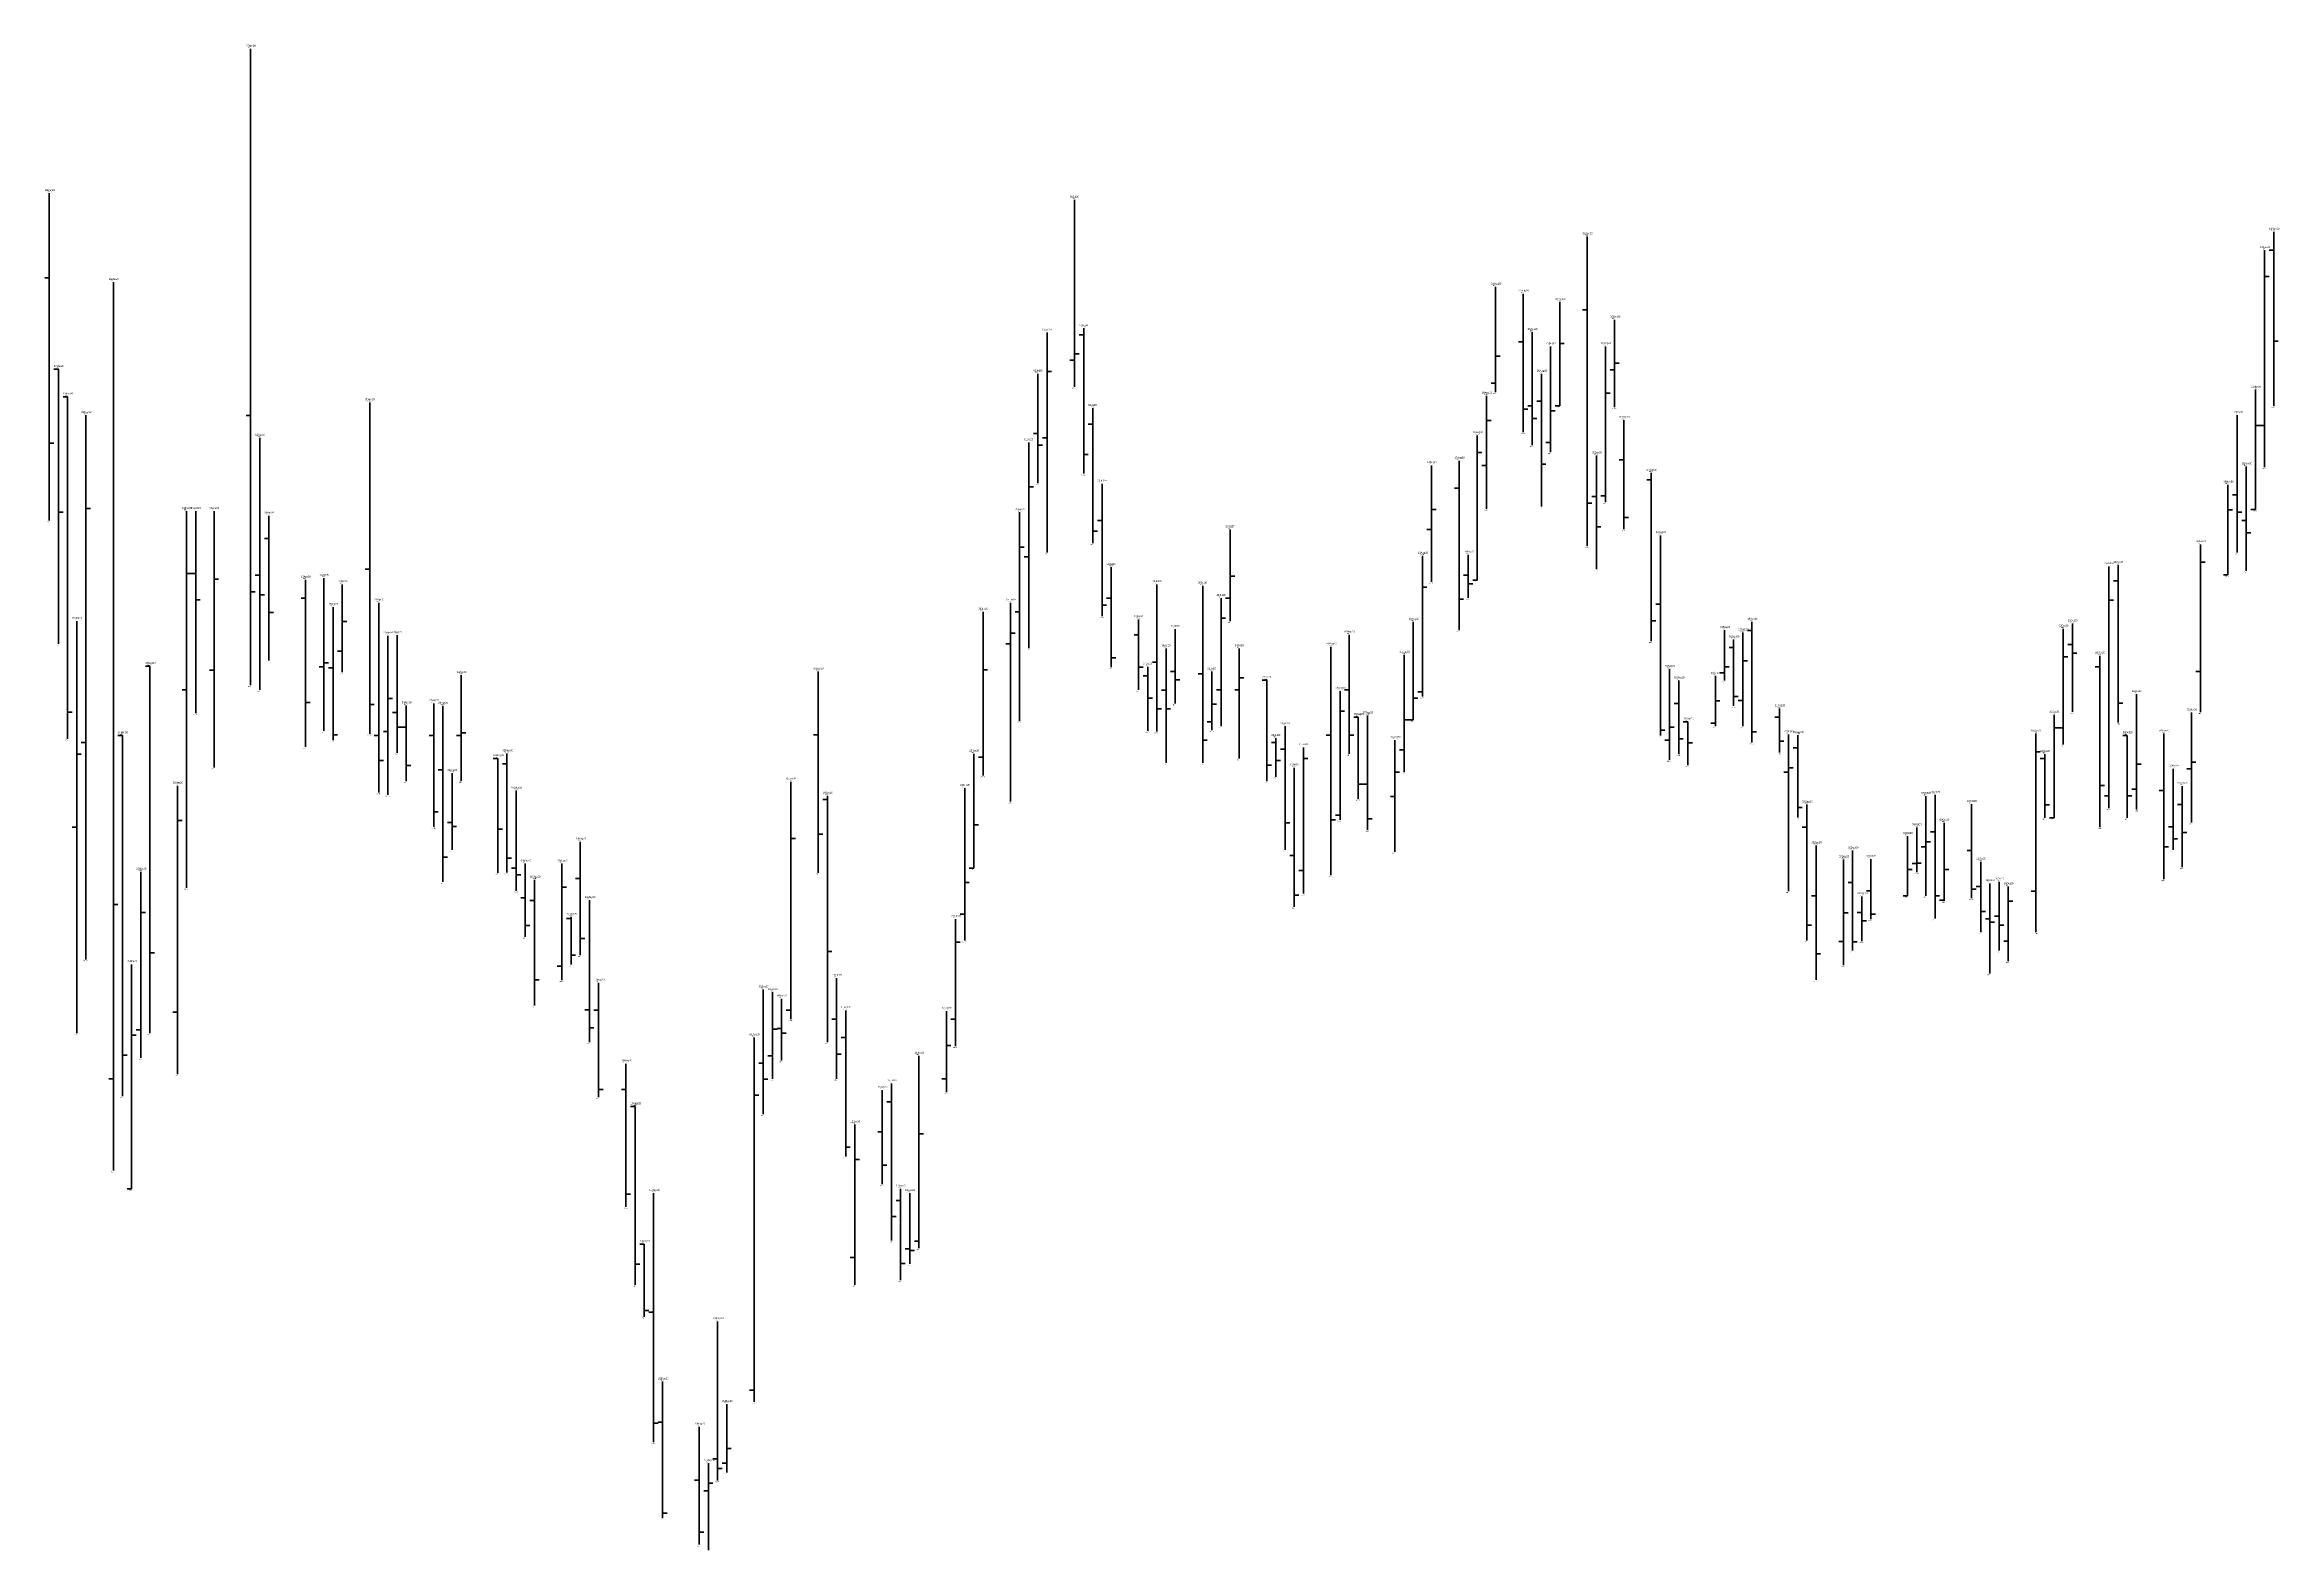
# Model space of a CAD drawing. Header units: inches. Extents: x 0 to 30000, y -20 to 2443.
# Drawn here: x 16732.5 to 16976.6, y 361 to 525.5 of the extents above; entities that cross this region are included whole.
import ezdxf

# ---------------------------------------------------------------- set-up
doc = ezdxf.new("R2010")
doc.units = ezdxf.units.IN
doc.header["$MEASUREMENT"] = 0
for name, color, linetype in [('DATE', 7, 'Continuous'), ('Graph', 7, 'Continuous'), ('Rate', 7, 'Continuous')]:
    doc.layers.add(name, color=color, linetype=linetype)
doc.styles.get("Standard").update_dxf_attribs({"font": 'arial.ttf'})

msp = doc.modelspace()

# ---------------------------------------------------------------- linework, layer by layer
at = {"layer": 'Graph', "color": 1, "lineweight": 35}
for p, q in [((16755, 525), (16755, 455.5)), ((16733, 509.225), (16733, 473.5)), ((16901, 504.5), (16901, 470.725)), ((16976, 503), (16975.5, 503)), ((16976, 505), (16976, 486.025)), ((16733, 500), (16732.5, 500)), ((16894, 498.25), (16894, 483.125)), ((16901, 496.5), (16900.5, 496.5)), ((16846, 493.75), (16845.5, 493.75)), ((16846, 494.475), (16846, 478.625)), ((16895, 494.05), (16895, 481.725)), ((16894, 493), (16893.5, 493)), ((16976, 493.075), (16976.5, 493.075)), ((16734, 490), (16733.5, 490)), ((16734, 490), (16734, 460)), ((16841, 489.5), (16841, 477.55)), ((16896, 489.5), (16896, 475)), ((16735, 487), (16734.5, 487)), ((16735, 487), (16735, 449.65)), ((16768, 486.375), (16768, 450.175)), ((16895, 486), (16894.5, 486)), ((16896, 486.5), (16895.5, 486.5)), ((16755, 484.95), (16754.5, 484.95)), ((16847, 484), (16846.5, 484)), ((16847, 485.75), (16847, 471)), ((16894, 485.625), (16894.5, 485.625)), ((16895, 484.625), (16895.5, 484.625)), ((16905, 484.45), (16905, 472.525)), ((16972, 485), (16972, 470)), ((16733, 481.925), (16733.5, 481.925)), ((16756, 482.5), (16756, 455)), ((16841, 483), (16840.5, 483)), ((16841, 481.7), (16841.5, 481.7)), ((16846, 480.7), (16846.5, 480.7)), ((16887, 480), (16887, 461.5)), ((16896, 479.625), (16896.5, 479.625)), ((16902, 480.575), (16902, 468.15)), ((16905, 480.125), (16904.5, 480.125)), ((16908, 478.675), (16908, 460.3)), ((16973, 479.375), (16973, 468)), ((16848, 477.5), (16848, 463.025)), ((16887, 477), (16886.5, 477)), ((16902, 476.1), (16901.5, 476.1)), ((16908, 477.925), (16907.5, 477.925)), ((16972, 476.3), (16971.5, 476.3)), ((16734, 474.4), (16734.5, 474.4)), ((16749, 474.5), (16749, 452.45)), ((16757, 474), (16757, 458.175)), ((16901, 475.375), (16901.5, 475.375)), ((16905, 473.8), (16905.5, 473.8)), ((16972, 474.375), (16972.5, 474.375)), ((16757, 471.5), (16756.5, 471.5)), ((16847, 472.325), (16847.5, 472.325)), ((16848, 473.5), (16847.5, 473.5)), ((16902, 472.8), (16902.5, 472.8)), ((16909, 471.85), (16909, 450)), ((16973, 473.475), (16972.5, 473.475)), ((16973, 472.125), (16973.5, 472.125)), ((16888, 469.75), (16888, 465.025)), ((16749, 467.7), (16748.5, 467.7)), ((16756, 467.5), (16755.5, 467.5)), ((16761, 467), (16761, 448.75)), ((16768, 468.15), (16767.5, 468.15)), ((16849, 468.375), (16849, 457.45)), ((16854, 466.5), (16854, 450.45)), ((16859, 466.35), (16859, 447)), ((16888, 467.5), (16887.5, 467.5)), ((16888, 466.55), (16888.5, 466.55)), ((16959, 466.9), (16958.5, 466.9)), ((16959, 468.6), (16959, 451.425)), ((16749, 464.825), (16749.5, 464.825)), ((16755, 465.675), (16755.5, 465.675)), ((16756, 465.35), (16756.5, 465.35)), ((16761, 465), (16760.5, 465)), ((16764, 464.025), (16764, 449.475)), ((16769, 464.5), (16769, 443.775)), ((16848, 464.25), (16848.5, 464.25)), ((16849, 465), (16848.5, 465)), ((16887, 464.9), (16887.5, 464.9)), ((16909, 464.35), (16908.5, 464.35)), ((16757, 463.425), (16757.5, 463.425)), ((16852, 462.675), (16852, 455)), ((16856, 461.625), (16856, 453.5)), ((16908, 462.525), (16908.5, 462.525)), ((16919, 461.45), (16918.5, 461.45)), ((16919, 462.4), (16919, 449.225)), ((16954, 462.225), (16954, 452.6)), ((16771, 460.975), (16771, 448.1)), ((16852, 461), (16851.5, 461)), ((16855, 459.5), (16855, 447)), ((16873, 459.7), (16873, 434.725)), ((16875, 461), (16875, 448)), ((16917, 459.6), (16916.5, 459.6)), ((16917, 460.475), (16917, 453.225)), ((16954, 459.95), (16953.5, 459.95)), ((16954, 459), (16954.5, 459)), ((16744, 457.575), (16743.5, 457.575)), ((16744, 457.575), (16744, 417.5)), ((16764, 457.4), (16763.5, 457.4)), ((16817, 456.975), (16817, 435)), ((16849, 458.475), (16849.5, 458.475)), ((16852, 457.45), (16852.5, 457.45)), ((16853, 456.5), (16852.5, 456.5)), ((16853, 457.5), (16853, 450.525)), ((16854, 458), (16853.5, 458)), ((16856, 457), (16855.5, 457)), ((16859, 456.75), (16858.5, 456.75)), ((16957, 457.5), (16956.5, 457.5)), ((16957, 458.7), (16957, 440.025)), ((16853, 454.075), (16853.5, 454.075)), ((16855, 454.95), (16854.5, 454.95)), ((16856, 456.075), (16856.5, 456.075)), ((16866, 456.05), (16865.5, 456.05)), ((16866, 456.05), (16866, 445)), ((16875, 455), (16874.5, 455)), ((16911, 456), (16911, 447.975)), ((16917, 454.275), (16917.5, 454.275)), ((16735, 452.55), (16735.5, 452.55)), ((16761, 453.6), (16761.5, 453.6)), ((16768, 453.375), (16768.5, 453.375)), ((16771, 452.5), (16770.5, 452.5)), ((16772, 453.275), (16772, 445)), ((16775, 453.5), (16775, 440.025)), ((16776, 453.225), (16776, 434)), ((16854, 452.9), (16854.5, 452.9)), ((16855, 452.925), (16855.5, 452.925)), ((16876, 452), (16875.5, 452)), ((16876, 452), (16876, 443.075)), ((16877, 452.175), (16877, 439.7)), ((16911, 453.5), (16910.5, 453.5)), ((16922, 452), (16921.5, 452)), ((16922, 452.95), (16922, 448.15)), ((16959, 453.525), (16959.5, 453.525)), ((16741, 450), (16740.5, 450)), ((16741, 450), (16741, 410.6)), ((16764, 450.075), (16764.5, 450.075)), ((16769, 450), (16768.5, 450)), ((16771, 450.9), (16771.5, 450.9)), ((16772, 450.9), (16771.5, 450.9)), ((16775, 450), (16774.5, 450)), ((16817, 450.075), (16816.5, 450.075)), ((16859, 449.475), (16859.5, 449.475)), ((16867, 449.25), (16866.5, 449.25)), ((16867, 449.7), (16867, 445.5)), ((16868, 451), (16868, 437.5)), ((16873, 450.05), (16872.5, 450.05)), ((16875, 450.05), (16875.5, 450.05)), ((16909, 450.575), (16909.5, 450.575)), ((16911, 449.625), (16911.5, 449.625)), ((16912, 451.5), (16911.5, 451.5)), ((16912, 451.5), (16912, 446.775)), ((16912, 449.2), (16912.5, 449.2)), ((16919, 450.4), (16919.5, 450.4)), ((16922, 449.375), (16922.5, 449.375)), ((16924, 450.025), (16924, 441.025)), ((16960, 450), (16959.5, 450)), ((16960, 450), (16960, 441)), ((16964, 450.2), (16964, 434.3)), ((16769, 447.25), (16769.5, 447.25)), ((16772, 446.725), (16772.5, 446.725)), ((16782, 447.5), (16781.5, 447.5)), ((16782, 447.5), (16782, 435)), ((16783, 446.9), (16782.5, 446.9)), ((16783, 448.025), (16783, 435.025)), ((16866, 446.775), (16866.5, 446.775)), ((16867, 447.25), (16867.5, 447.25)), ((16868, 448.5), (16867.5, 448.5)), ((16924, 448.65), (16923.5, 448.65)), ((16951, 447.5), (16950.5, 447.5)), ((16951, 447.95), (16951, 441)), ((16776, 446.25), (16775.5, 446.25)), ((16777, 445.875), (16777, 437.5)), ((16869, 446.475), (16869, 431.3)), ((16876, 444.7), (16876.5, 444.7)), ((16877, 444.7), (16876.5, 444.7)), ((16957, 444.525), (16957.5, 444.525)), ((16965, 446.375), (16965, 437.5)), ((16966, 444.475), (16966, 435.625)), ((16784, 443.975), (16784, 433.025)), ((16818, 443), (16817.5, 443)), ((16818, 443.4), (16818, 416.5)), ((16924, 442.15), (16924.5, 442.15)), ((16925, 442.45), (16925, 427.625)), ((16939, 443.5), (16939, 430)), ((16943, 442.5), (16943, 432.225)), ((16951, 442.425), (16951.5, 442.425)), ((16960, 443.4), (16960.5, 443.4)), ((16964, 444), (16963.5, 444)), ((16966, 442.45), (16965.5, 442.45)), ((16775, 441.675), (16775.5, 441.675)), ((16777, 440.5), (16776.5, 440.5)), ((16777, 440.075), (16777.5, 440.075)), ((16782, 439.75), (16782.5, 439.75)), ((16868, 440.475), (16868.5, 440.475)), ((16873, 440.8), (16873.5, 440.8)), ((16877, 440.9), (16877.5, 440.9)), ((16925, 440), (16924.5, 440)), ((16939, 439.475), (16938.5, 439.475)), ((16965, 440.025), (16964.5, 440.025)), ((16966, 439.4), (16966.5, 439.4)), ((16791, 438.4), (16791, 426)), ((16817, 439.225), (16817.5, 439.225)), ((16926, 437.975), (16926, 423.3)), ((16930, 437.425), (16930, 426.5)), ((16943, 437.45), (16942.5, 437.45)), ((16964, 437.825), (16964.5, 437.825)), ((16965, 438.7), (16965.5, 438.7)), ((16776, 436.7), (16776.5, 436.7)), ((16783, 436.6), (16783.5, 436.6)), ((16784, 435.5), (16783.5, 435.5)), ((16784, 434.775), (16784.5, 434.775)), ((16785, 436), (16785, 428)), ((16869, 436.9), (16868.5, 436.9)), ((16932, 436.5), (16932, 429.95)), ((16944, 436.2), (16944, 428.5)), ((16785, 432.25), (16784.5, 432.25)), ((16786, 434.225), (16786, 420.5)), ((16791, 434.375), (16790.5, 434.375)), ((16869, 432.575), (16869.5, 432.575)), ((16926, 432.475), (16925.5, 432.475)), ((16930, 433.95), (16929.5, 433.95)), ((16931, 432.425), (16931, 427.525)), ((16932, 433.025), (16931.5, 433.025)), ((16939, 432.475), (16939.5, 432.475)), ((16943, 433.225), (16943.5, 433.225)), ((16944, 433.5), (16943.5, 433.5)), ((16945, 433.85), (16945, 424)), ((16946, 434.025), (16946, 426.5)), ((16786, 431.975), (16785.5, 431.975)), ((16790, 430), (16789.5, 430)), ((16790, 430.175), (16790, 425)), ((16792, 432), (16792, 416.5)), ((16931, 430.65), (16930.5, 430.65)), ((16931, 429.75), (16931.5, 429.75)), ((16932, 430.5), (16932.5, 430.5)), ((16944, 430.775), (16944.5, 430.775)), ((16945, 429.975), (16944.5, 429.975)), ((16946, 430.25), (16945.5, 430.25)), ((16785, 429.25), (16785.5, 429.25)), ((16791, 427.825), (16791.5, 427.825)), ((16925, 429.3), (16925.5, 429.3)), ((16930, 427.475), (16930.5, 427.475)), ((16945, 429.6), (16945.5, 429.6)), ((16946, 429.275), (16946.5, 429.275)), ((16744, 426.25), (16744.5, 426.25)), ((16790, 426), (16790.5, 426)), ((16818, 426.4), (16818.5, 426.4)), ((16926, 426.15), (16926.5, 426.15)), ((16786, 423.3), (16786.5, 423.3)), ((16793, 423), (16793, 410.5)), ((16819, 423.5), (16819, 412.5)), ((16792, 420.025), (16791.5, 420.025)), ((16793, 420), (16792.5, 420)), ((16811, 422.25), (16811, 408.65)), ((16813, 421.25), (16813, 414.5)), ((16820, 419.975), (16820, 404)), ((16792, 418.05), (16792.5, 418.05)), ((16813, 418), (16812.5, 418)), ((16813, 417.5), (16813.5, 417.5)), ((16819, 419), (16818.5, 419)), ((16741, 415.075), (16741.5, 415.075)), ((16819, 415.175), (16819.5, 415.175)), ((16820, 417), (16819.5, 417)), ((16796, 414.15), (16796, 398.525)), ((16811, 414.2), (16810.5, 414.2)), ((16793, 411.35), (16793.5, 411.35)), ((16796, 411.35), (16795.5, 411.35)), ((16811, 412.45), (16811.5, 412.45)), ((16824, 411.275), (16824, 400.975)), ((16825, 412), (16825, 394.825)), ((16797, 409.475), (16796.5, 409.475)), ((16797, 409.475), (16797, 390)), ((16825, 409.975), (16824.5, 409.975)), ((16824, 406.7), (16823.5, 406.7)), ((16820, 405.025), (16820.5, 405.025)), ((16824, 403.05), (16824.5, 403.05)), ((16826, 400.5), (16826, 390.5)), ((16796, 399.9), (16796.5, 399.9)), ((16799, 400), (16799, 372.825)), ((16826, 399.2), (16825.5, 399.2)), ((16827, 400), (16827, 392.275)), ((16825, 397.475), (16825.5, 397.475)), ((16798, 394.45), (16797.5, 394.45)), ((16798, 394.45), (16798, 386.5)), ((16827, 393.925), (16826.5, 393.925)), ((16827, 393.75), (16827.5, 393.75)), ((16797, 392.25), (16797.5, 392.25)), ((16826, 392.325), (16826.5, 392.325)), ((16798, 387.175), (16798.5, 387.175)), ((16799, 387), (16798.5, 387)), ((16806, 386), (16806, 368.625)), ((16800, 379.425), (16800, 364.5)), ((16799, 374.875), (16799.5, 374.875)), ((16800, 375), (16799.5, 375)), ((16804, 374.5), (16804, 361.65)), ((16804, 368.65), (16803.5, 368.65)), ((16806, 370.975), (16805.5, 370.975)), ((16806, 369.925), (16806.5, 369.925)), ((16800, 365.05), (16800.5, 365.05)), ((16804, 362.975), (16804.5, 362.975))]:
    msp.add_line(p, q, dxfattribs=at)
at = {"layer": 'Graph', "color": 3, "lineweight": 35}
for p, q in [((16845, 508.5), (16845, 488.1)), ((16975, 503), (16975, 479.3)), ((16740, 499.5), (16740, 402.5)), ((16891, 499), (16891, 487.5)), ((16975, 500.125), (16975.5, 500.125)), ((16898, 497.35), (16898, 486)), ((16842, 494), (16842, 470)), ((16904, 495.4), (16904, 485.875)), ((16845, 491), (16844.5, 491)), ((16845, 491.7), (16845.5, 491.7)), ((16891, 491.425), (16891.5, 491.425)), ((16897, 492.5), (16897, 480.95)), ((16898, 492.8), (16898.5, 492.8)), ((16903, 492.5), (16903, 475.5)), ((16904, 490.675), (16904.5, 490.675)), ((16842, 489.75), (16842.5, 489.75)), ((16891, 488.5), (16890.5, 488.5)), ((16904, 489.95), (16903.5, 489.95)), ((16890, 487.1), (16890, 474.75)), ((16898, 486), (16897.5, 486)), ((16903, 487.375), (16903.5, 487.375)), ((16974, 487.775), (16974, 474.7)), ((16737, 484.975), (16737, 425.525)), ((16890, 484.4), (16890.5, 484.4)), ((16897, 485.45), (16897.5, 485.45)), ((16974, 483.85), (16974.5, 483.85)), ((16975, 483.85), (16974.5, 483.85)), ((16840, 482), (16840, 459.525)), ((16842, 482.5), (16841.5, 482.5)), ((16889, 482.775), (16889, 466.95)), ((16889, 480.925), (16889.5, 480.925)), ((16897, 482), (16896.5, 482)), ((16884, 479.5), (16884, 466.775)), ((16890, 479.5), (16889.5, 479.5)), ((16840, 477.15), (16840.5, 477.15)), ((16903, 476.175), (16902.5, 476.175)), ((16971, 477.375), (16971, 467.55)), ((16737, 474.775), (16737.5, 474.775)), ((16748, 474.5), (16748, 433.375)), ((16751, 474.5), (16751, 446.5)), ((16839, 474.375), (16839, 451.55)), ((16884, 474.7), (16884.5, 474.7)), ((16971, 474.65), (16971.5, 474.65)), ((16974, 474.7), (16973.5, 474.7)), ((16862, 472.5), (16862, 462.5)), ((16884, 472.5), (16883.5, 472.5)), ((16839, 470.575), (16839.5, 470.575)), ((16840, 469.525), (16839.5, 469.525)), ((16883, 469.625), (16883, 454.275)), ((16968, 470.875), (16968, 452.55)), ((16968, 468.925), (16968.5, 468.925)), ((16748, 467.7), (16748.5, 467.7)), ((16751, 467.075), (16751.5, 467.075)), ((16763, 467.2), (16763, 450.5)), ((16765, 466.5), (16765, 456.9)), ((16862, 467.4), (16862.5, 467.4)), ((16889, 466.95), (16888.5, 466.95)), ((16958, 468.475), (16958, 442.075)), ((16971, 467.55), (16970.5, 467.55)), ((16838, 464.5), (16838, 442.8)), ((16861, 465), (16861, 451)), ((16862, 465), (16861.5, 465)), ((16883, 466.2), (16883.5, 466.2)), ((16958, 464.775), (16958.5, 464.775)), ((16736, 462.5), (16736, 417.5)), ((16765, 462.45), (16765.5, 462.45)), ((16835, 463.5), (16835, 445.625)), ((16839, 463.5), (16838.5, 463.5)), ((16861, 462.825), (16861.5, 462.825)), ((16882, 462.4), (16882, 451.725)), ((16916, 461.5), (16916, 456)), ((16953, 461.65), (16953, 449)), ((16765, 459.2), (16764.5, 459.2)), ((16770, 460.9), (16770, 443.525)), ((16838, 460), (16837.5, 460)), ((16838, 461.175), (16838.5, 461.175)), ((16863, 459.5), (16863, 447.5)), ((16918, 461.25), (16918, 451)), ((16751, 457.15), (16750.5, 457.15)), ((16763, 457.5), (16762.5, 457.5)), ((16763, 457.925), (16763.5, 457.925)), ((16778, 456.575), (16778, 445.05)), ((16835, 457.175), (16835.5, 457.175)), ((16860, 456.975), (16860, 450.575)), ((16881, 458.8), (16881, 446)), ((16910, 457.25), (16910, 447.35)), ((16915, 456.5), (16915, 451)), ((16916, 456.85), (16915.5, 456.85)), ((16916, 457.5), (16916.5, 457.5)), ((16918, 458.15), (16918.5, 458.15)), ((16953, 458.6), (16953.5, 458.6)), ((16968, 457), (16967.5, 457)), ((16748, 455), (16747.5, 455)), ((16861, 455), (16860.5, 455)), ((16863, 455), (16862.5, 455)), ((16863, 456.3), (16863.5, 456.3)), ((16874, 454.85), (16874, 440.8)), ((16882, 454.075), (16882.5, 454.075)), ((16883, 454.75), (16882.5, 454.75)), ((16961, 454.5), (16961, 441.925)), ((16770, 454.025), (16770.5, 454.025)), ((16860, 453.425), (16860.5, 453.425)), ((16874, 452.65), (16874.5, 452.65)), ((16881, 451.7), (16881.5, 451.7)), ((16882, 451.725), (16881.5, 451.725)), ((16915, 453.775), (16915.5, 453.775)), ((16918, 453.825), (16917.5, 453.825)), ((16952, 452.25), (16952, 441)), ((16967, 452.5), (16967, 440.5)), ((16737, 449.25), (16736.5, 449.25)), ((16770, 450.425), (16769.5, 450.425)), ((16778, 450), (16777.5, 450)), ((16778, 450.275), (16778.5, 450.275)), ((16860, 451.5), (16859.5, 451.5)), ((16880, 449.5), (16880, 437.3)), ((16910, 449.5), (16909.5, 449.5)), ((16910, 450.9), (16910.5, 450.9)), ((16915, 451.35), (16914.5, 451.35)), ((16923, 450.125), (16923, 433)), ((16950, 450.2), (16950, 428.525)), ((16952, 450.825), (16952.5, 450.825)), ((16953, 450.825), (16952.5, 450.825)), ((16736, 447.95), (16736.5, 447.95)), ((16834, 448), (16834, 435.5)), ((16835, 447.625), (16834.5, 447.625)), ((16870, 448.7), (16870, 432.75)), ((16870, 447.475), (16870.5, 447.475)), ((16881, 448.425), (16880.5, 448.425)), ((16950, 448.225), (16950.5, 448.225)), ((16961, 446.85), (16961.5, 446.85)), ((16967, 447.075), (16967.5, 447.075)), ((16747, 444.5), (16747, 413)), ((16814, 444.95), (16814, 419.025)), ((16880, 446), (16880.5, 446)), ((16923, 446), (16922.5, 446)), ((16923, 446.475), (16923.5, 446.475)), ((16967, 446.375), (16966.5, 446.375)), ((16833, 444.25), (16833, 427.625)), ((16880, 443.325), (16879.5, 443.325)), ((16938, 443.375), (16938, 432.5)), ((16958, 443.4), (16957.5, 443.4)), ((16961, 444.15), (16960.5, 444.15)), ((16736, 440), (16735.5, 440)), ((16747, 440.7), (16747.5, 440.7)), ((16834, 440.25), (16834.5, 440.25)), ((16874, 441.3), (16873.5, 441.3)), ((16937, 439.95), (16937, 435.075)), ((16940, 440.45), (16940, 431.95)), ((16952, 441), (16951.5, 441)), ((16814, 438.75), (16814.5, 438.75)), ((16936, 439), (16936, 432.5)), ((16938, 437.85), (16937.5, 437.85)), ((16938, 438.375), (16938.5, 438.375)), ((16743, 435.1), (16743, 414.775)), ((16789, 436), (16789, 423.275)), ((16834, 435.5), (16833.5, 435.5)), ((16870, 435.25), (16869.5, 435.25)), ((16929, 436.45), (16929, 424.95)), ((16936, 435.375), (16936.5, 435.375)), ((16937, 436), (16936.5, 436)), ((16937, 436.05), (16937.5, 436.05)), ((16940, 435.35), (16940.5, 435.35)), ((16789, 433.45), (16789.5, 433.45)), ((16833, 433.925), (16833.5, 433.925)), ((16936, 432.5), (16935.5, 432.5)), ((16947, 433.5), (16947, 425.35)), ((16950, 433), (16949.5, 433)), ((16740, 431.525), (16740.5, 431.525)), ((16743, 430.65), (16743.5, 430.65)), ((16832, 429.95), (16832, 416.075)), ((16833, 430.5), (16832.5, 430.5)), ((16929, 430.625), (16929.5, 430.625)), ((16940, 432), (16939.5, 432)), ((16947, 431.9), (16947.5, 431.9)), ((16832, 427.425), (16832.5, 427.425)), ((16929, 427.5), (16928.5, 427.5)), ((16947, 427.55), (16946.5, 427.55)), ((16742, 425), (16742, 400.5)), ((16789, 424.8), (16788.5, 424.8)), ((16812, 421.95), (16812, 412.5)), ((16814, 420), (16813.5, 420)), ((16831, 419.9), (16831, 411.025)), ((16743, 417.85), (16742.5, 417.85)), ((16747, 419.775), (16746.5, 419.775)), ((16812, 417.925), (16812.5, 417.925)), ((16832, 419), (16831.5, 419)), ((16742, 417.275), (16742.5, 417.275)), ((16810, 417), (16810, 377.2)), ((16812, 415), (16811.5, 415)), ((16828, 415), (16828, 394)), ((16831, 416.15), (16831.5, 416.15)), ((16740, 412.5), (16739.5, 412.5)), ((16810, 410.7), (16810.5, 410.7)), ((16831, 412.5), (16830.5, 412.5)), ((16821, 407.5), (16821, 390)), ((16828, 406.5), (16828.5, 406.5)), ((16821, 403.7), (16821.5, 403.7)), ((16742, 400.5), (16741.5, 400.5)), ((16828, 394.75), (16827.5, 394.75)), ((16821, 393), (16820.5, 393)), ((16810, 378.5), (16809.5, 378.5)), ((16807, 376.95), (16807, 369.5)), ((16807, 372.125), (16807.5, 372.125)), ((16805, 370.5), (16805, 361)), ((16807, 370.5), (16806.5, 370.5)), ((16805, 367.5), (16804.5, 367.5)), ((16805, 368.325), (16805.5, 368.325))]:
    msp.add_line(p, q, dxfattribs=at)

# ---------------------------------------------------------------- texts
at = {"layer": 'DATE'}
for s, p in [('07Apr20', (16754.5, 525.25)), ('16Mar20', (16732.5, 509.475)), ('06Jul20', (16844.5, 508.75)), ('14Nov20', (16975.5, 505.25)), ('31Aug20', (16900.5, 504.75)), ('13Nov20', (16974.5, 503.25)), ('23Mar20', (16739.5, 499.75)), ('21Aug20', (16890.5, 499.25)), ('24Aug20', (16893.5, 498.5)), ('28Aug20', (16897.5, 497.6)), ('03Sep20', (16903.5, 495.65)), ('03Jul20', (16841.5, 494.25)), ('07Jul20', (16845.5, 494.725)), ('25Aug20', (16894.5, 494.3)), ('27Aug20', (16896.5, 492.75)), ('02Sep20', (16902.5, 492.75)), ('17Mar20', (16733.5, 490.25)), ('02Jul20', (16840.5, 489.75)), ('26Aug20', (16895.5, 489.75)), ('12Nov20', (16973.5, 488.025)), ('18Mar20', (16734.5, 487.25)), ('20Apr20', (16767.5, 486.625)), ('08Jul20', (16846.5, 486)), ('20Aug20', (16889.5, 487.35)), ('20Mar20', (16736.5, 485.225)), ('04Sep20', (16904.5, 484.7)), ('10Nov20', (16971.5, 485.25)), ('08Apr20', (16755.5, 482.75)), ('01Jul20', (16839.5, 482.25)), ('19Aug20', (16888.5, 483.025)), ('01Sep20', (16901.5, 480.825)), ('14Aug20', (16883.5, 479.75)), ('17Aug20', (16886.5, 480.25)), ('07Sep20', (16907.5, 478.925)), ('11Nov20', (16972.5, 479.625)), ('09Jul20', (16847.5, 477.75)), ('09Nov20', (16970.5, 477.625)), ('31Mar20', (16747.5, 474.75)), ('01Apr20', (16748.5, 474.75)), ('03Apr20', (16750.5, 474.75)), ('09Apr20', (16756.5, 474.25)), ('30Jun20', (16838.5, 474.625)), ('23Jul20', (16861.5, 472.75)), ('08Sep20', (16908.5, 472.1)), ('06Nov20', (16967.5, 471.125)), ('10Jul20', (16848.5, 468.625)), ('13Aug20', (16882.5, 469.875)), ('18Aug20', (16887.5, 470)), ('27Oct20', (16957.5, 468.725)), ('28Oct20', (16958.5, 468.85)), ('13Apr20', (16760.5, 467.25)), ('15Apr20', (16762.5, 467.45)), ('17Apr20', (16764.5, 466.75)), ('15Jul20', (16853.5, 466.75)), ('20Jul20', (16858.5, 466.6)), ('16Apr20', (16763.5, 464.275)), ('21Apr20', (16768.5, 464.75)), ('26Jun20', (16834.5, 463.75)), ('29Jun20', (16837.5, 464.75)), ('22Jul20', (16860.5, 465.25)), ('19Mar20', (16735.5, 462.75)), ('23Apr20', (16770.5, 461.225)), ('13Jul20', (16851.5, 462.925)), ('17Jul20', (16855.5, 461.875)), ('05Aug20', (16874.5, 461.25)), ('12Aug20', (16881.5, 462.65)), ('15Sep20', (16915.5, 461.75)), ('17Sep20', (16917.5, 461.5)), ('18Sep20', (16918.5, 462.65)), ('22Oct20', (16952.5, 461.9)), ('23Oct20', (16953.5, 462.475)), ('22Apr20', (16769.5, 461.15)), ('16Jul20', (16854.5, 459.75)), ('24Jul20', (16862.5, 459.75)), ('03Aug20', (16872.5, 459.95)), ('11Aug20', (16880.5, 459.05)), ('16Sep20', (16916.5, 460.725)), ('26Oct20', (16956.5, 458.95)), ('27Mar20', (16743.5, 457.825)), ('30Apr20', (16777.5, 456.825)), ('08Jun20', (16816.5, 457.225)), ('14Jul20', (16852.5, 457.75)), ('21Jul20', (16859.5, 457.225)), ('27Jul20', (16865.5, 456.3)), ('09Sep20', (16909.5, 457.5)), ('14Sep20', (16914.5, 456.75)), ('04Aug20', (16873.5, 455.1)), ('10Sep20', (16910.5, 456.25)), ('30Oct20', (16960.5, 454.75)), ('24Apr20', (16771.5, 453.525)), ('27Apr20', (16774.5, 453.75)), ('28Apr20', (16775.5, 453.475)), ('06Aug20', (16875.5, 452.25)), ('07Aug20', (16876.5, 452.425)), ('11Sep20', (16911.5, 451.75)), ('21Sep20', (16921.5, 453.2)), ('21Oct20', (16951.5, 452.5)), ('05Nov20', (16966.5, 452.75)), ('24Mar20', (16740.5, 450.25)), ('28Jul20', (16866.5, 449.95)), ('29Jul20', (16867.5, 451.25)), ('31Jul20', (16869.5, 448.95)), ('10Aug20', (16879.5, 449.75)), ('22Sep20', (16922.5, 450.375)), ('23Sep20', (16923.5, 450.275)), ('19Oct20', (16949.5, 450.45)), ('29Oct20', (16959.5, 450.25)), ('02Nov20', (16963.5, 450.45)), ('04May20', (16781.5, 447.75)), ('05May20', (16782.5, 448.275)), ('25Jun20', (16833.5, 448.25)), ('30Jul20', (16868.5, 446.725)), ('20Oct20', (16950.5, 448.2)), ('03Nov20', (16964.5, 446.625)), ('30Mar20', (16746.5, 444.75)), ('29Apr20', (16776.5, 446.125)), ('06May20', (16783.5, 444.225)), ('05Jun20', (16813.5, 445.2)), ('24Jun20', (16832.5, 444.5)), ('04Nov20', (16965.5, 444.725)), ('09Jun20', (16817.5, 443.65)), ('24Sep20', (16924.5, 442.7)), ('07Oct20', (16937.5, 443.625)), ('08Oct20', (16938.5, 443.75)), ('12Oct20', (16942.5, 442.75)), ('05Oct20', (16935.5, 439.25)), ('06Oct20', (16936.5, 440.2)), ('09Oct20', (16939.5, 440.7)), ('13May20', (16790.5, 438.65)), ('25Sep20', (16925.5, 438.225)), ('29Sep20', (16929.5, 437.675)), ('01Oct20', (16931.5, 436.75)), ('26Mar20', (16742.5, 435.35)), ('07May20', (16784.5, 436.25)), ('08May20', (16785.5, 434.475)), ('11May20', (16788.5, 436.25)), ('28Sep20', (16928.5, 436.7)), ('13Oct20', (16943.5, 436.45)), ('14May20', (16791.5, 432.25)), ('30Sep20', (16930.5, 432.675)), ('14Oct20', (16944.5, 434.1)), ('15Oct20', (16945.5, 434.275)), ('16Oct20', (16946.5, 433.75)), ('12May20', (16789.5, 430.425)), ('23Jun20', (16831.5, 430.2)), ('25Mar20', (16741.5, 425.25)), ('15May20', (16792.5, 423.25)), ('02Jun20', (16810.5, 422.5)), ('03Jun20', (16811.5, 422.2)), ('10Jun20', (16818.5, 423.75)), ('04Jun20', (16812.5, 421.5)), ('11Jun20', (16819.5, 420.225)), ('22Jun20', (16830.5, 420.15)), ('01Jun20', (16809.5, 417.25)), ('19Jun20', (16827.5, 415.25)), ('18May20', (16795.5, 414.4)), ('15Jun20', (16823.5, 411.525)), ('16Jun20', (16824.5, 412.25)), ('19May20', (16796.5, 409.725)), ('12Jun20', (16820.5, 407.75)), ('21May20', (16798.5, 400.25)), ('17Jun20', (16825.5, 400.75)), ('18Jun20', (16826.5, 400.25)), ('20May20', (16797.5, 394.7)), ('28May20', (16805.5, 386.25)), ('22May20', (16799.5, 379.675)), ('29May20', (16806.5, 377.2)), ('26May20', (16803.5, 374.75)), ('27May20', (16804.5, 370.75))]:
    msp.add_text(s, height=0.2, dxfattribs=at).set_placement(p)
at = {"layer": 'Rate'}
for s, p in [('1050', (16754.75, 525.1)), ('1018.45', (16732.75, 509.325)), ('1017', (16844.75, 508.6)), ('1009', (16900.75, 504.6)), ('1006', (16974.75, 503.1)), ('1010', (16975.75, 505.1)), ('999', (16739.75, 499.6)), ('998', (16890.75, 499.1)), ('996.5', (16893.75, 498.35)), ('994.7', (16897.75, 497.45)), ('990.8', (16903.75, 495.5)), ('988', (16841.75, 494.1)), ('988.95', (16845.75, 494.575)), ('988.1', (16894.75, 494.15)), ('985', (16896.75, 492.6)), ('985', (16902.75, 492.6)), ('980', (16733.75, 490.1)), ('979', (16840.75, 489.6)), ('979', (16895.75, 489.6)), ('974', (16734.75, 487.1)), ('972.75', (16767.75, 486.475)), ('976.2', (16844.75, 487.9)), ('971.5', (16846.75, 485.85)), ('974.2', (16889.75, 487.2)), ('975', (16890.75, 487.3)), ('972', (16897.75, 485.8)), ('971.75', (16903.75, 485.675)), ('975.55', (16973.75, 487.875)), ('972.05', (16975.75, 485.825)), ('969.95', (16736.75, 485.075)), ('968.9', (16904.75, 484.55)), ('970', (16971.75, 485.1)), ('965', (16755.75, 482.6)), ('964', (16839.75, 482.1)), ('965.55', (16888.75, 482.875)), ('966.25', (16893.75, 482.925)), ('963.45', (16894.75, 481.525)), ('957.25', (16845.75, 478.425)), ('959', (16883.75, 479.6)), ('960', (16886.75, 480.1)), ('961.9', (16896.75, 480.75)), ('961.15', (16901.75, 480.675)), ('957.35', (16907.75, 478.775)), ('958.75', (16972.75, 479.475)), ('958.6', (16974.75, 479.1)), ('955.1', (16840.75, 477.35)), ('955', (16847.75, 477.6)), ('954.75', (16970.75, 477.475)), ('949', (16747.75, 474.6)), ('949', (16748.75, 474.6)), ('949', (16750.75, 474.6)), ('948', (16756.75, 474.1)), ('948.75', (16838.75, 474.475)), ('949.5', (16889.75, 474.55)), ('950', (16895.75, 474.8)), ('951', (16902.75, 475.3)), ('949.4', (16973.75, 474.5)), ('947', (16732.75, 473.3)), ('945', (16861.75, 472.6)), ('945.05', (16904.75, 472.325)), ('943.7', (16908.75, 471.95)), ('940', (16841.75, 469.8)), ('942', (16846.75, 470.8)), ('939.25', (16882.75, 469.725)), ('939.5', (16887.75, 469.85)), ('941.45', (16900.75, 470.525)), ('937.2', (16958.75, 468.7)), ('941.75', (16967.75, 470.975)), ('940', (16971.75, 469.8)), ('934', (16760.75, 467.1)), ('934.4', (16762.75, 467.3)), ('933', (16764.75, 466.6)), ('936.75', (16848.75, 468.475)), ('933', (16853.75, 466.6)), ('932.7', (16858.75, 466.45)), ('933.55', (16883.75, 466.575)), ('933.9', (16888.75, 466.75)), ('936.3', (16901.75, 467.95)), ('936.95', (16957.75, 468.575)), ('935.1', (16970.75, 467.35)), ('936', (16972.75, 467.8)), ('928.05', (16763.75, 464.125)), ('929', (16768.75, 464.6)), ('929', (16837.75, 464.6)), ('930', (16860.75, 465.1)), ('930.05', (16887.75, 464.825)), ('925', (16735.75, 462.6)), ('927', (16834.75, 463.6)), ('926.05', (16847.75, 462.825)), ('925.35', (16851.75, 462.775)), ('923.25', (16855.75, 461.725)), ('925', (16861.75, 462.3)), ('924.8', (16881.75, 462.5)), ('923', (16886.75, 461.3)), ('923', (16915.75, 461.6)), ('922.5', (16917.75, 461.35)), ('924.8', (16918.75, 462.5)), ('923.3', (16952.75, 461.75)), ('924.45', (16953.75, 462.325)), ('920', (16733.75, 459.8)), ('921.8', (16769.75, 461)), ('921.95', (16770.75, 461.075)), ('919.05', (16839.75, 459.325)), ('919', (16854.75, 459.6)), ('919', (16862.75, 459.6)), ('919.4', (16872.75, 459.8)), ('922', (16874.75, 461.1)), ('917.6', (16880.75, 458.9)), ('920.6', (16907.75, 460.1)), ('920.95', (16916.75, 460.575)), ('915.15', (16743.75, 457.675)), ('916.35', (16756.75, 457.975)), ('913.8', (16764.75, 456.7)), ('913.15', (16777.75, 456.675)), ('913.95', (16816.75, 457.075)), ('914.9', (16848.75, 457.25)), ('915', (16852.75, 457.6)), ('913.95', (16859.75, 457.075)), ('914.5', (16909.75, 457.35)), ('913', (16914.75, 456.6)), ('917.4', (16956.75, 458.8)), ('911', (16754.75, 455.3)), ('910', (16755.75, 454.8)), ('910', (16851.75, 454.8)), ('912.1', (16865.75, 456.15)), ('909.7', (16873.75, 454.95)), ('908.55', (16882.75, 454.075)), ('912', (16910.75, 456.1)), ('912', (16915.75, 455.8)), ('909', (16960.75, 454.6)), ('904.9', (16748.75, 452.25)), ('906.55', (16771.75, 453.375)), ('907', (16774.75, 453.6)), ('906.45', (16775.75, 453.325)), ('907', (16855.75, 453.3)), ('904', (16875.75, 452.1)), ('904.35', (16876.75, 452.275)), ('903.45', (16881.75, 451.525)), ('903', (16911.75, 451.6)), ('906.45', (16916.75, 453.025)), ('905.9', (16921.75, 453.05)), ('904.5', (16951.75, 452.35)), ('905.2', (16953.75, 452.4)), ('905', (16966.75, 452.6)), ('905.1', (16967.75, 452.35)), ('899.3', (16734.75, 449.45)), ('900', (16740.75, 450.1)), ('901', (16762.75, 450.3)), ('898.95', (16763.75, 449.275)), ('900.35', (16767.75, 449.975)), ('903.1', (16838.75, 451.35)), ('901.05', (16852.75, 450.325)), ('900.9', (16853.75, 450.25)), ('901.15', (16859.75, 450.375)), ('902', (16860.75, 450.8)), ('899.4', (16866.75, 449.8)), ('902', (16867.75, 451.1)), ('899', (16879.75, 449.6)), ('900', (16908.75, 449.8)), ('902', (16914.75, 450.8)), ('902', (16917.75, 450.8)), ('900.25', (16922.75, 450.225)), ('900.05', (16923.75, 450.125)), ('900.4', (16949.75, 450.3)), ('902.85', (16958.75, 451.225)), ('900', (16959.75, 450.1)), ('900.4', (16963.75, 450.3)), ('897.5', (16760.75, 448.55)), ('896.2', (16770.75, 447.9)), ('895', (16781.75, 447.6)), ('896.05', (16782.75, 448.125)), ('896', (16833.75, 448.1)), ('894', (16854.75, 446.8)), ('894', (16858.75, 446.8)), ('895', (16862.75, 447.3)), ('897.4', (16869.75, 448.8)), ('896', (16874.75, 447.8)), ('894.7', (16909.75, 447.15)), ('895.95', (16910.75, 447.775)), ('898.45', (16918.75, 449.025)), ('896.3', (16921.75, 447.95)), ('895.9', (16950.75, 448.05)), ('898', (16952.75, 448.8)), ('889', (16746.75, 444.6)), ('893', (16750.75, 446.3)), ('890', (16771.75, 444.8)), ('891.75', (16776.75, 445.975)), ('890.1', (16777.75, 444.85)), ('889.9', (16813.75, 445.05)), ('888.5', (16832.75, 444.35)), ('891.25', (16834.75, 445.425)), ('890', (16865.75, 444.8)), ('891', (16866.75, 445.3)), ('892.95', (16868.75, 446.575)), ('892', (16880.75, 445.8)), ('893.55', (16911.75, 446.575)), ('892.75', (16964.75, 446.475)), ('888.95', (16965.75, 444.575)), ('887.55', (16768.75, 443.575)), ('887.05', (16769.75, 443.325)), ('887.95', (16783.75, 444.075)), ('886.8', (16817.75, 443.5)), ('885.6', (16837.75, 442.6)), ('886.15', (16875.75, 442.875)), ('884.9', (16924.75, 442.55)), ('886.75', (16937.75, 443.475)), ('887', (16938.75, 443.6)), ('885', (16942.75, 442.6)), ('884.15', (16957.75, 441.875)), ('880.05', (16774.75, 439.825)), ('881.6', (16873.75, 440.6)), ('879.4', (16876.75, 439.5)), ('882.05', (16923.75, 440.825)), ('879.9', (16936.75, 440.05)), ('880.9', (16939.75, 440.55)), ('882', (16950.75, 440.8)), ('882', (16951.75, 440.8)), ('880.05', (16956.75, 439.825)), ('882', (16959.75, 440.8)), ('883.85', (16960.75, 441.725)), ('881', (16966.75, 440.3)), ('875', (16776.75, 437.3)), ('876.8', (16790.75, 438.5)), ('875', (16867.75, 437.3)), ('874.6', (16879.75, 437.1)), ('875.95', (16925.75, 438.075)), ('874.85', (16929.75, 437.525)), ('878', (16935.75, 439.1)), ('875', (16964.75, 437.3)), ('870.2', (16742.75, 435.2)), ('870', (16781.75, 434.8)), ('870.05', (16782.75, 434.825)), ('872', (16784.75, 436.1)), ('872', (16788.75, 436.1)), ('870', (16816.75, 434.8)), ('871', (16833.75, 435.3)), ('869.45', (16872.75, 434.525)), ('872.9', (16928.75, 436.55)), ('873', (16931.75, 436.6)), ('870.15', (16936.75, 434.875)), ('872.4', (16943.75, 436.3)), ('871.25', (16965.75, 435.425)), ('866.75', (16747.75, 433.175)), ('868', (16775.75, 433.8)), ('866.05', (16783.75, 432.825)), ('868.45', (16785.75, 434.325)), ('864', (16791.75, 432.1)), ('865.5', (16869.75, 432.55)), ('866', (16922.75, 432.8)), ('864.85', (16930.75, 432.525)), ('865', (16935.75, 432.3)), ('865', (16937.75, 432.3)), ('864.45', (16942.75, 432.025)), ('867.7', (16944.75, 433.95)), ('868.05', (16945.75, 434.125)), ('867', (16946.75, 433.6)), ('868.6', (16963.75, 434.1)), ('860.35', (16789.75, 430.275)), ('859.9', (16831.75, 430.05)), ('862.6', (16868.75, 431.1)), ('859.9', (16931.75, 429.75)), ('860', (16938.75, 429.8)), ('863.9', (16939.75, 431.75)), ('856', (16784.75, 427.8)), ('855.25', (16832.75, 427.425)), ('855.25', (16924.75, 427.425)), ('855.05', (16930.75, 427.325)), ('857', (16943.75, 428.3)), ('857.05', (16949.75, 428.325)), ('851.05', (16736.75, 425.325)), ('850', (16741.75, 425.1)), ('850', (16789.75, 424.8)), ('852', (16790.75, 425.8)), ('849.9', (16928.75, 424.75)), ('853', (16929.75, 426.3)), ('853', (16945.75, 426.3)), ('850.7', (16946.75, 425.15)), ('846.55', (16788.75, 423.075)), ('846', (16792.75, 423.1)), ('844.5', (16810.75, 422.35)), ('847', (16818.75, 423.6)), ('846.6', (16925.75, 423.1)), ('848', (16944.75, 423.8)), ('841', (16785.75, 420.3)), ('843.9', (16811.75, 422.05)), ('842.5', (16812.75, 421.35)), ('839.95', (16819.75, 420.075)), ('839.8', (16830.75, 420)), ('838.05', (16813.75, 418.825)), ('835', (16735.75, 417.3)), ('835', (16743.75, 417.3)), ('833', (16791.75, 416.3)), ('834', (16809.75, 417.1)), ('833', (16817.75, 416.3)), ('830', (16827.75, 415.1)), ('832.15', (16831.75, 415.875)), ('829.55', (16742.75, 414.575)), ('826', (16746.75, 412.8)), ('828.3', (16795.75, 414.25)), ('829', (16812.75, 414.3)), ('821.2', (16740.75, 410.4)), ('821', (16792.75, 410.3)), ('825', (16811.75, 412.3)), ('825', (16818.75, 412.3)), ('822.55', (16823.75, 411.375)), ('824', (16824.75, 412.1)), ('822.05', (16830.75, 410.825)), ('818.95', (16796.75, 409.575)), ('817.3', (16810.75, 408.45)), ('815', (16820.75, 407.6)), ('808', (16819.75, 403.8)), ('805', (16739.75, 402.3)), ('801', (16741.75, 400.3)), ('801.95', (16823.75, 400.775)), ('801', (16825.75, 400.6)), ('797.05', (16795.75, 398.325)), ('800', (16798.75, 400.1)), ('800', (16826.75, 400.1)), ('788.9', (16797.75, 394.55)), ('789.65', (16824.75, 394.625)), ('788', (16827.75, 393.8)), ('784.55', (16826.75, 392.075)), ('780', (16796.75, 389.8)), ('780', (16820.75, 389.8)), ('781', (16825.75, 390.3)), ('773', (16797.75, 386.3)), ('772', (16805.75, 386.1)), ('758.85', (16799.75, 379.525)), ('753.9', (16806.75, 377.05)), ('754.4', (16809.75, 377)), ('749', (16803.75, 374.6)), ('745.65', (16798.75, 372.625)), ('741', (16804.75, 370.6)), ('739', (16806.75, 369.3)), ('737.25', (16805.75, 368.425)), ('729', (16799.75, 364.3)), ('723.3', (16803.75, 361.45))]:
    msp.add_text(s, height=0.1, dxfattribs=at).set_placement(p)

doc.saveas('drawing.dxf')
